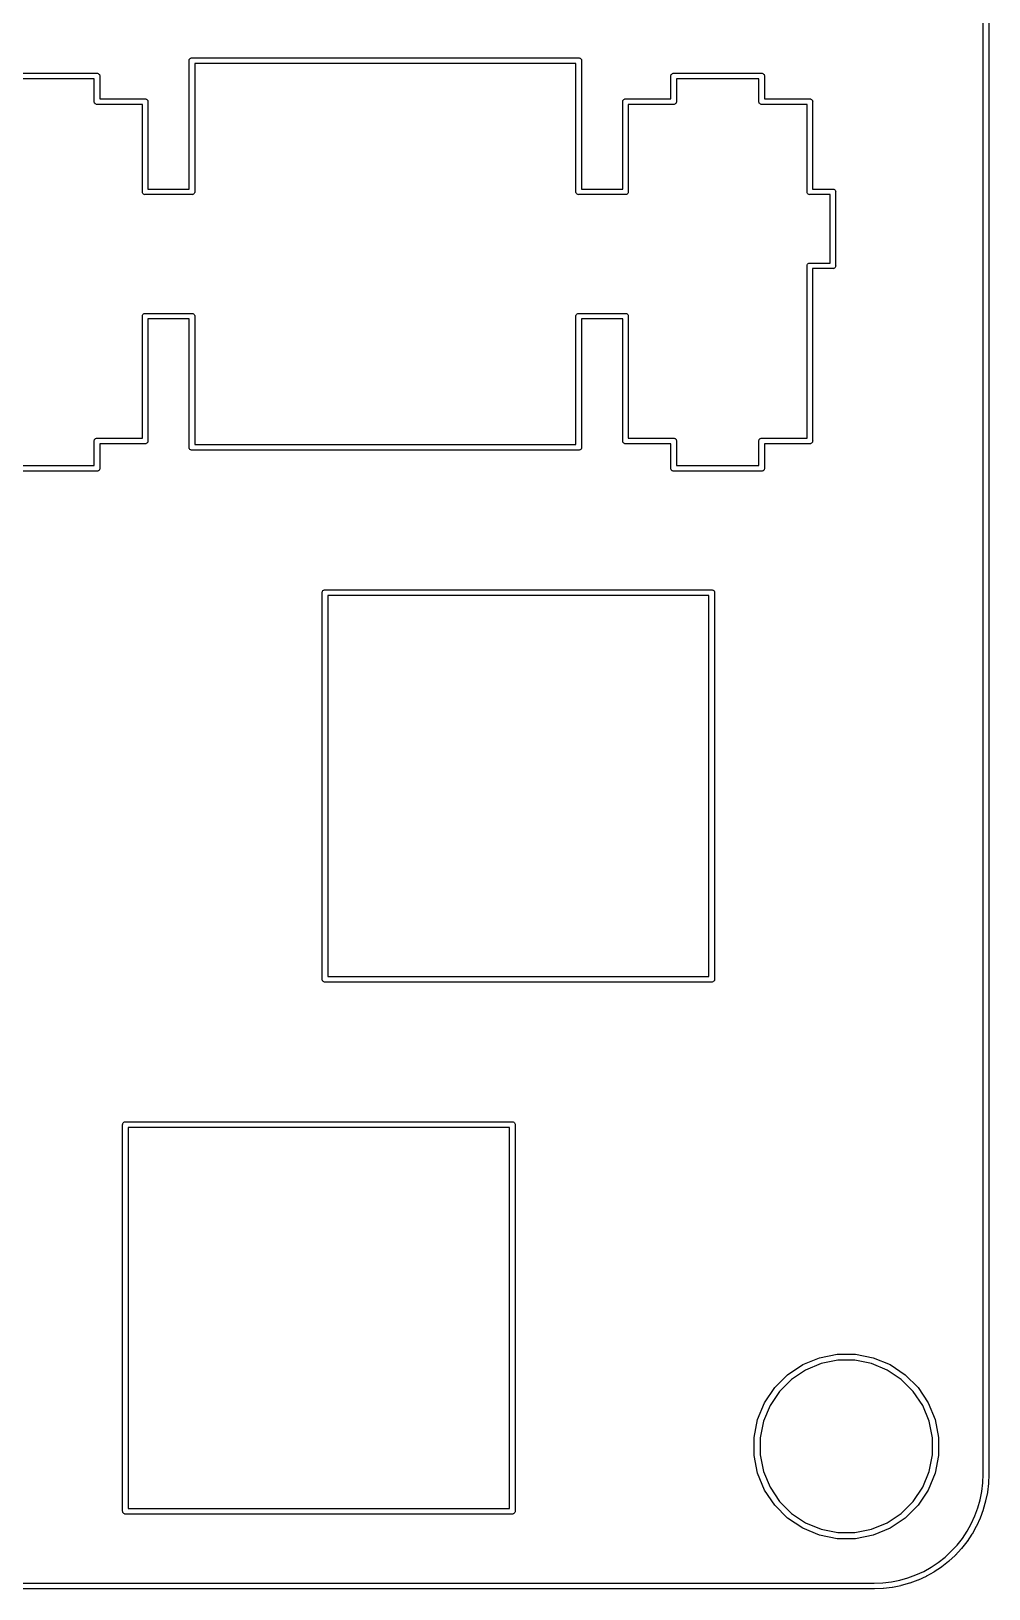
# Model space of a CAD drawing. Header units: centimetres. Extents: x -0.1 to 30.4, y -9.4 to 0.1.
# Drawn here: x 26.96 to 30.39, y -9.43 to -3.85 of the extents above; entities that cross this region are included whole.
import ezdxf

# ---------------------------------------------------------------- set-up
doc = ezdxf.new("R2010")
doc.units = ezdxf.units.CM
doc.header["$MEASUREMENT"] = 0
doc.layers.add('KeyboardPlate v1_BLACK', color=7, linetype='Continuous')

msp = doc.modelspace()

# ---------------------------------------------------------------- linework, layer by layer
at = {"layer": 'KeyboardPlate v1_BLACK'}
for p, q in [((30.3681, -9.02275), (30.3681, -0.283112)), ((30.3881, -0.283156), (30.3881, -9.02271)), ((27.5246, -3.96035), (27.5247, -3.95839)), ((27.5246, -3.96084), (27.5246, -3.96035)), ((27.5247, -3.95839), (27.5253, -3.9565)), ((27.5253, -3.9565), (27.5262, -3.95477)), ((27.5262, -3.95477), (27.5275, -3.95324)), ((27.5275, -3.95324), (27.529, -3.952)), ((27.529, -3.952), (27.5308, -3.95107)), ((27.5308, -3.95107), (27.5326, -3.95049)), ((27.5326, -3.95049), (27.5341, -3.95035)), ((27.5341, -3.95035), (27.5346, -3.9503)), ((27.5346, -3.9503), (27.5351, -3.95035)), ((27.5351, -3.95035), (28.9192, -3.95035)), ((28.9192, -3.95035), (28.9197, -3.9503)), ((28.9197, -3.9503), (28.9202, -3.95035)), ((28.9202, -3.95035), (28.9217, -3.95049)), ((28.9217, -3.95049), (28.9235, -3.95107)), ((28.9235, -3.95107), (28.9253, -3.952)), ((28.9253, -3.952), (28.9268, -3.95324)), ((28.9268, -3.95324), (28.9281, -3.95477)), ((28.9281, -3.95477), (28.929, -3.9565)), ((28.929, -3.9565), (28.9296, -3.95839)), ((28.9296, -3.95839), (28.9298, -3.96035)), ((28.9298, -3.96035), (28.9297, -3.96084)), ((26.8801, -4.00532), (27.1942, -4.00532)), ((27.1942, -4.00532), (27.1947, -4.00527)), ((27.1947, -4.00527), (27.1952, -4.00532)), ((27.1952, -4.00532), (27.1967, -4.00546)), ((27.1967, -4.00546), (27.1985, -4.00604)), ((27.1985, -4.00604), (27.2003, -4.00697)), ((27.2003, -4.00697), (27.2018, -4.00821)), ((27.2018, -4.00821), (27.2031, -4.00974)), ((27.2031, -4.00974), (27.204, -4.01147)), ((27.204, -4.01147), (27.2046, -4.01336)), ((27.2046, -4.01336), (27.2048, -4.01532)), ((27.2048, -4.01532), (27.2047, -4.01581)), ((27.2047, -4.01581), (27.2047, -4.09725)), ((27.5246, -4.42025), (27.5246, -3.96084)), ((27.5446, -3.97035), (27.5446, -4.42976)), ((28.9097, -3.97035), (27.5446, -3.97035)), ((28.9097, -4.42976), (28.9097, -3.97035)), ((28.9297, -3.96084), (28.9297, -4.42025)), ((29.2496, -4.01532), (29.2497, -4.01336)), ((29.2496, -4.01581), (29.2496, -4.01532)), ((29.2496, -4.09725), (29.2496, -4.01581)), ((29.2497, -4.01336), (29.2503, -4.01147)), ((29.2503, -4.01147), (29.2512, -4.00974)), ((29.2512, -4.00974), (29.2525, -4.00821)), ((29.2525, -4.00821), (29.254, -4.00697)), ((29.254, -4.00697), (29.2558, -4.00604)), ((29.2558, -4.00604), (29.2576, -4.00546)), ((29.2576, -4.00546), (29.2591, -4.00532)), ((29.2591, -4.00532), (29.2596, -4.00527)), ((29.2596, -4.00527), (29.2601, -4.00532)), ((29.2601, -4.00532), (29.5742, -4.00532)), ((29.5742, -4.00532), (29.5747, -4.00527)), ((29.5747, -4.00527), (29.5752, -4.00532)), ((29.5752, -4.00532), (29.5767, -4.00546)), ((29.5767, -4.00546), (29.5785, -4.00604)), ((29.5785, -4.00604), (29.5803, -4.00697)), ((29.5803, -4.00697), (29.5818, -4.00821)), ((29.5818, -4.00821), (29.5831, -4.00974)), ((29.5831, -4.00974), (29.584, -4.01147)), ((29.584, -4.01147), (29.5846, -4.01336)), ((29.5846, -4.01336), (29.5848, -4.01532)), ((29.5848, -4.01532), (29.5847, -4.01581)), ((29.5847, -4.01581), (29.5847, -4.09725)), ((27.1847, -4.02532), (26.8896, -4.02532)), ((27.1847, -4.10676), (27.1847, -4.02532)), ((29.5647, -4.02532), (29.2696, -4.02532)), ((29.2696, -4.02532), (29.2696, -4.10676)), ((29.5647, -4.10676), (29.5647, -4.02532)), ((27.1847, -4.10725), (27.1847, -4.10676)), ((27.1848, -4.10921), (27.1847, -4.10725)), ((27.1854, -4.1111), (27.1848, -4.10921)), ((27.1863, -4.11283), (27.1854, -4.1111)), ((27.1876, -4.11436), (27.1863, -4.11283)), ((27.1891, -4.1156), (27.1876, -4.11436)), ((27.1909, -4.11653), (27.1891, -4.1156)), ((27.1927, -4.11711), (27.1909, -4.11653)), ((27.1947, -4.1173), (27.1927, -4.11711)), ((27.1952, -4.11725), (27.1947, -4.1173)), ((27.3572, -4.11725), (27.1952, -4.11725)), ((27.2047, -4.09725), (27.3667, -4.09725)), ((27.3572, -4.42976), (27.3572, -4.11725)), ((27.3667, -4.09725), (27.3672, -4.0972)), ((27.3672, -4.0972), (27.3677, -4.09725)), ((27.3677, -4.09725), (27.3692, -4.09739)), ((27.3692, -4.09739), (27.371, -4.09797)), ((27.371, -4.09797), (27.3728, -4.0989)), ((27.3728, -4.0989), (27.3743, -4.10014)), ((27.3743, -4.10014), (27.3756, -4.10167)), ((27.3756, -4.10167), (27.3765, -4.1034)), ((27.3765, -4.1034), (27.3771, -4.10529)), ((27.3771, -4.10529), (27.3773, -4.10725)), ((27.3773, -4.10725), (27.3772, -4.10774)), ((27.3772, -4.10774), (27.3772, -4.42025)), ((29.0771, -4.10725), (29.0772, -4.10529)), ((29.0771, -4.10774), (29.0771, -4.10725)), ((29.0771, -4.42025), (29.0771, -4.10774)), ((29.0772, -4.10529), (29.0778, -4.1034)), ((29.0778, -4.1034), (29.0787, -4.10167)), ((29.0787, -4.10167), (29.08, -4.10014)), ((29.08, -4.10014), (29.0815, -4.0989)), ((29.0815, -4.0989), (29.0833, -4.09797)), ((29.0833, -4.09797), (29.0851, -4.09739)), ((29.0851, -4.09739), (29.0866, -4.09725)), ((29.0866, -4.09725), (29.0871, -4.0972)), ((29.0871, -4.0972), (29.0876, -4.09725)), ((29.0876, -4.09725), (29.2496, -4.09725)), ((29.2591, -4.11725), (29.0971, -4.11725)), ((29.0971, -4.11725), (29.0971, -4.42976)), ((29.2596, -4.1173), (29.2591, -4.11725)), ((29.2601, -4.11725), (29.2596, -4.1173)), ((29.2616, -4.11711), (29.2601, -4.11725)), ((29.2634, -4.11653), (29.2616, -4.11711)), ((29.2652, -4.1156), (29.2634, -4.11653)), ((29.2667, -4.11436), (29.2652, -4.1156)), ((29.268, -4.11283), (29.2667, -4.11436)), ((29.2689, -4.1111), (29.268, -4.11283)), ((29.2695, -4.10921), (29.2689, -4.1111)), ((29.2697, -4.10725), (29.2695, -4.10921)), ((29.2696, -4.10676), (29.2697, -4.10725)), ((29.5647, -4.10725), (29.5647, -4.10676)), ((29.5648, -4.10921), (29.5647, -4.10725)), ((29.5654, -4.1111), (29.5648, -4.10921)), ((29.5663, -4.11283), (29.5654, -4.1111)), ((29.5676, -4.11436), (29.5663, -4.11283)), ((29.5691, -4.1156), (29.5676, -4.11436)), ((29.5709, -4.11653), (29.5691, -4.1156)), ((29.5727, -4.11711), (29.5709, -4.11653)), ((29.5747, -4.1173), (29.5727, -4.11711)), ((29.5752, -4.11725), (29.5747, -4.1173)), ((29.7372, -4.11725), (29.5752, -4.11725)), ((29.5847, -4.09725), (29.7467, -4.09725)), ((29.7372, -4.42976), (29.7372, -4.11725)), ((29.7467, -4.09725), (29.7472, -4.0972)), ((29.7472, -4.0972), (29.7477, -4.09725)), ((29.7477, -4.09725), (29.7492, -4.09739)), ((29.7492, -4.09739), (29.751, -4.09797)), ((29.751, -4.09797), (29.7528, -4.0989)), ((29.7528, -4.0989), (29.7543, -4.10014)), ((29.7543, -4.10014), (29.7556, -4.10167)), ((29.7556, -4.10167), (29.7565, -4.1034)), ((29.7565, -4.1034), (29.7571, -4.10529)), ((29.7571, -4.10529), (29.7573, -4.10725)), ((29.7573, -4.10725), (29.7572, -4.10774)), ((29.7572, -4.10774), (29.7572, -4.42025)), ((27.3572, -4.43025), (27.3572, -4.42976)), ((27.3573, -4.43221), (27.3572, -4.43025)), ((27.3579, -4.4341), (27.3573, -4.43221)), ((27.3588, -4.43583), (27.3579, -4.4341)), ((27.3601, -4.43736), (27.3588, -4.43583)), ((27.3616, -4.4386), (27.3601, -4.43736)), ((27.3634, -4.43953), (27.3616, -4.4386)), ((27.3652, -4.44011), (27.3634, -4.43953)), ((27.3672, -4.4403), (27.3652, -4.44011)), ((27.3677, -4.44025), (27.3672, -4.4403)), ((27.5341, -4.44025), (27.3677, -4.44025)), ((27.3772, -4.42025), (27.5246, -4.42025)), ((27.5346, -4.4403), (27.5341, -4.44025)), ((27.5351, -4.44025), (27.5346, -4.4403)), ((27.5366, -4.44011), (27.5351, -4.44025)), ((27.5384, -4.43953), (27.5366, -4.44011)), ((27.5402, -4.4386), (27.5384, -4.43953)), ((27.5417, -4.43736), (27.5402, -4.4386)), ((27.543, -4.43583), (27.5417, -4.43736)), ((27.5439, -4.4341), (27.543, -4.43583)), ((27.5445, -4.43221), (27.5439, -4.4341)), ((27.5447, -4.43025), (27.5445, -4.43221)), ((27.5446, -4.42976), (27.5447, -4.43025)), ((28.9097, -4.43025), (28.9097, -4.42976)), ((28.9098, -4.43221), (28.9097, -4.43025)), ((28.9104, -4.4341), (28.9098, -4.43221)), ((28.9113, -4.43583), (28.9104, -4.4341)), ((28.9126, -4.43736), (28.9113, -4.43583)), ((28.9141, -4.4386), (28.9126, -4.43736)), ((28.9159, -4.43953), (28.9141, -4.4386)), ((28.9177, -4.44011), (28.9159, -4.43953)), ((28.9197, -4.4403), (28.9177, -4.44011)), ((28.9202, -4.44025), (28.9197, -4.4403)), ((29.0866, -4.44025), (28.9202, -4.44025)), ((28.9297, -4.42025), (29.0771, -4.42025)), ((29.0871, -4.4403), (29.0866, -4.44025)), ((29.0876, -4.44025), (29.0871, -4.4403)), ((29.0891, -4.44011), (29.0876, -4.44025)), ((29.0909, -4.43953), (29.0891, -4.44011)), ((29.0927, -4.4386), (29.0909, -4.43953)), ((29.0942, -4.43736), (29.0927, -4.4386)), ((29.0955, -4.43583), (29.0942, -4.43736)), ((29.0964, -4.4341), (29.0955, -4.43583)), ((29.097, -4.43221), (29.0964, -4.4341)), ((29.0972, -4.43025), (29.097, -4.43221)), ((29.0971, -4.42976), (29.0972, -4.43025)), ((29.7372, -4.43025), (29.7372, -4.42976)), ((29.7373, -4.43221), (29.7372, -4.43025)), ((29.7379, -4.4341), (29.7373, -4.43221)), ((29.7388, -4.43583), (29.7379, -4.4341)), ((29.7401, -4.43736), (29.7388, -4.43583)), ((29.7416, -4.4386), (29.7401, -4.43736)), ((29.7434, -4.43953), (29.7416, -4.4386)), ((29.7452, -4.44011), (29.7434, -4.43953)), ((29.7472, -4.4403), (29.7452, -4.44011)), ((29.7477, -4.44025), (29.7472, -4.4403)), ((29.8196, -4.44025), (29.7477, -4.44025)), ((29.7572, -4.42025), (29.8291, -4.42025)), ((29.8196, -4.68526), (29.8196, -4.44025)), ((29.8291, -4.42025), (29.8296, -4.4202)), ((29.8296, -4.4202), (29.8301, -4.42025)), ((29.8301, -4.42025), (29.8316, -4.42039)), ((29.8316, -4.42039), (29.8334, -4.42097)), ((29.8334, -4.42097), (29.8352, -4.4219)), ((29.8352, -4.4219), (29.8367, -4.42314)), ((29.8367, -4.42314), (29.838, -4.42467)), ((29.838, -4.42467), (29.8389, -4.4264)), ((29.8389, -4.4264), (29.8395, -4.42829)), ((29.8395, -4.42829), (29.8397, -4.43025)), ((29.8397, -4.43025), (29.8396, -4.43074)), ((29.8396, -4.43074), (29.8396, -4.69477)), ((29.7434, -4.68598), (29.7452, -4.6854)), ((29.7452, -4.6854), (29.7467, -4.68526)), ((29.7467, -4.68526), (29.7472, -4.68521)), ((29.7472, -4.68521), (29.7477, -4.68526)), ((29.7477, -4.68526), (29.8196, -4.68526)), ((29.7372, -4.69526), (29.7373, -4.6933)), ((29.7372, -4.69575), (29.7372, -4.69526)), ((29.7372, -5.31225), (29.7372, -4.69575)), ((29.7373, -4.6933), (29.7379, -4.69141)), ((29.7379, -4.69141), (29.7388, -4.68968)), ((29.7388, -4.68968), (29.7401, -4.68815)), ((29.7401, -4.68815), (29.7416, -4.68691)), ((29.7416, -4.68691), (29.7434, -4.68598)), ((29.8291, -4.70526), (29.7572, -4.70526)), ((29.7572, -4.70526), (29.7572, -5.32176)), ((29.8296, -4.70531), (29.8291, -4.70526)), ((29.8301, -4.70526), (29.8296, -4.70531)), ((29.8316, -4.70512), (29.8301, -4.70526)), ((29.8334, -4.70454), (29.8316, -4.70512)), ((29.8352, -4.70361), (29.8334, -4.70454)), ((29.8367, -4.70237), (29.8352, -4.70361)), ((29.838, -4.70084), (29.8367, -4.70237)), ((29.8389, -4.69911), (29.838, -4.70084)), ((29.8395, -4.69722), (29.8389, -4.69911)), ((29.8397, -4.69526), (29.8395, -4.69722)), ((29.8396, -4.69477), (29.8397, -4.69526)), ((27.3572, -4.87535), (27.3573, -4.87339)), ((27.3572, -4.87584), (27.3572, -4.87535)), ((27.3572, -5.31225), (27.3572, -4.87584)), ((27.3573, -4.87339), (27.3579, -4.8715)), ((27.3579, -4.8715), (27.3588, -4.86977)), ((27.3588, -4.86977), (27.3601, -4.86824)), ((27.3601, -4.86824), (27.3616, -4.867)), ((27.3616, -4.867), (27.3634, -4.86607)), ((27.3634, -4.86607), (27.3652, -4.86549)), ((27.3652, -4.86549), (27.3667, -4.86535)), ((27.3667, -4.86535), (27.3672, -4.8653)), ((27.3672, -4.8653), (27.3677, -4.86535)), ((27.3677, -4.86535), (27.5341, -4.86535)), ((27.3772, -4.88535), (27.3772, -5.32176)), ((27.5246, -4.88535), (27.3772, -4.88535)), ((27.5246, -5.34476), (27.5246, -4.88535)), ((27.5341, -4.86535), (27.5346, -4.8653)), ((27.5346, -4.8653), (27.5351, -4.86535)), ((27.5351, -4.86535), (27.5366, -4.86549)), ((27.5366, -4.86549), (27.5384, -4.86607)), ((27.5384, -4.86607), (27.5402, -4.867)), ((27.5402, -4.867), (27.5417, -4.86824)), ((27.5417, -4.86824), (27.543, -4.86977)), ((27.543, -4.86977), (27.5439, -4.8715)), ((27.5439, -4.8715), (27.5445, -4.87339)), ((27.5445, -4.87339), (27.5447, -4.87535)), ((27.5447, -4.87535), (27.5446, -4.87584)), ((27.5446, -4.87584), (27.5446, -5.33525)), ((28.9097, -4.87535), (28.9098, -4.87339)), ((28.9097, -4.87584), (28.9097, -4.87535)), ((28.9097, -5.33525), (28.9097, -4.87584)), ((28.9098, -4.87339), (28.9104, -4.8715)), ((28.9104, -4.8715), (28.9113, -4.86977)), ((28.9113, -4.86977), (28.9126, -4.86824)), ((28.9126, -4.86824), (28.9141, -4.867)), ((28.9141, -4.867), (28.9159, -4.86607)), ((28.9159, -4.86607), (28.9177, -4.86549)), ((28.9177, -4.86549), (28.9192, -4.86535)), ((28.9192, -4.86535), (28.9197, -4.8653)), ((28.9197, -4.8653), (28.9202, -4.86535)), ((28.9202, -4.86535), (29.0866, -4.86535)), ((28.9297, -4.88535), (28.9297, -5.34476)), ((29.0771, -4.88535), (28.9297, -4.88535)), ((29.0771, -5.32176), (29.0771, -4.88535)), ((29.0866, -4.86535), (29.0871, -4.8653)), ((29.0871, -4.8653), (29.0876, -4.86535)), ((29.0876, -4.86535), (29.0891, -4.86549)), ((29.0891, -4.86549), (29.0909, -4.86607)), ((29.0909, -4.86607), (29.0927, -4.867)), ((29.0927, -4.867), (29.0942, -4.86824)), ((29.0942, -4.86824), (29.0955, -4.86977)), ((29.0955, -4.86977), (29.0964, -4.8715)), ((29.0964, -4.8715), (29.097, -4.87339)), ((29.097, -4.87339), (29.0972, -4.87535)), ((29.0972, -4.87535), (29.0971, -4.87584)), ((29.0971, -4.87584), (29.0971, -5.31225)), ((27.1847, -5.32225), (27.1848, -5.32029)), ((27.1847, -5.32274), (27.1847, -5.32225)), ((27.1847, -5.41036), (27.1847, -5.32274)), ((27.1848, -5.32029), (27.1854, -5.3184)), ((27.1854, -5.3184), (27.1863, -5.31667)), ((27.1863, -5.31667), (27.1876, -5.31514)), ((27.1876, -5.31514), (27.1891, -5.3139)), ((27.1891, -5.3139), (27.1909, -5.31297)), ((27.1909, -5.31297), (27.1927, -5.31239)), ((27.1927, -5.31239), (27.1942, -5.31225)), ((27.1942, -5.31225), (27.1947, -5.3122)), ((27.1947, -5.3122), (27.1952, -5.31225)), ((27.1952, -5.31225), (27.3572, -5.31225)), ((27.3667, -5.33225), (27.2047, -5.33225)), ((27.2047, -5.33225), (27.2047, -5.41987)), ((27.3672, -5.3323), (27.3667, -5.33225)), ((27.3677, -5.33225), (27.3672, -5.3323)), ((27.3692, -5.33211), (27.3677, -5.33225)), ((27.371, -5.33153), (27.3692, -5.33211)), ((27.3728, -5.3306), (27.371, -5.33153)), ((27.3743, -5.32936), (27.3728, -5.3306)), ((27.3756, -5.32783), (27.3743, -5.32936)), ((27.3765, -5.3261), (27.3756, -5.32783)), ((27.3771, -5.32421), (27.3765, -5.3261)), ((27.3773, -5.32225), (27.3771, -5.32421)), ((27.3772, -5.32176), (27.3773, -5.32225)), ((27.5246, -5.34525), (27.5246, -5.34476)), ((27.5247, -5.34721), (27.5246, -5.34525)), ((27.5253, -5.3491), (27.5247, -5.34721)), ((27.5262, -5.35083), (27.5253, -5.3491)), ((27.5275, -5.35236), (27.5262, -5.35083)), ((27.529, -5.3536), (27.5275, -5.35236)), ((27.5308, -5.35453), (27.529, -5.3536)), ((27.5326, -5.35511), (27.5308, -5.35453)), ((27.5341, -5.35525), (27.5326, -5.35511)), ((27.5446, -5.33525), (28.9097, -5.33525)), ((28.9217, -5.35511), (28.9202, -5.35525)), ((28.9235, -5.35453), (28.9217, -5.35511)), ((28.9253, -5.3536), (28.9235, -5.35453)), ((28.9268, -5.35236), (28.9253, -5.3536)), ((28.9281, -5.35083), (28.9268, -5.35236)), ((28.929, -5.3491), (28.9281, -5.35083)), ((28.9296, -5.34721), (28.929, -5.3491)), ((28.9298, -5.34525), (28.9296, -5.34721)), ((28.9297, -5.34476), (28.9298, -5.34525)), ((29.0771, -5.32225), (29.0771, -5.32176)), ((29.0772, -5.32421), (29.0771, -5.32225)), ((29.0778, -5.3261), (29.0772, -5.32421)), ((29.0787, -5.32783), (29.0778, -5.3261)), ((29.08, -5.32936), (29.0787, -5.32783)), ((29.0815, -5.3306), (29.08, -5.32936)), ((29.0833, -5.33153), (29.0815, -5.3306)), ((29.0851, -5.33211), (29.0833, -5.33153)), ((29.0866, -5.33225), (29.0851, -5.33211)), ((29.0871, -5.3323), (29.0866, -5.33225)), ((29.0876, -5.33225), (29.0871, -5.3323)), ((29.2496, -5.33225), (29.0876, -5.33225)), ((29.0971, -5.31225), (29.2591, -5.31225)), ((29.2496, -5.41987), (29.2496, -5.33225)), ((29.2591, -5.31225), (29.2596, -5.3122)), ((29.2596, -5.3122), (29.2601, -5.31225)), ((29.2601, -5.31225), (29.2616, -5.31239)), ((29.2616, -5.31239), (29.2634, -5.31297)), ((29.2634, -5.31297), (29.2652, -5.3139)), ((29.2652, -5.3139), (29.2667, -5.31514)), ((29.2667, -5.31514), (29.268, -5.31667)), ((29.268, -5.31667), (29.2689, -5.3184)), ((29.2689, -5.3184), (29.2695, -5.32029)), ((29.2695, -5.32029), (29.2697, -5.32225)), ((29.2697, -5.32225), (29.2696, -5.32274)), ((29.2696, -5.32274), (29.2696, -5.41036)), ((29.5647, -5.32225), (29.5648, -5.32029)), ((29.5647, -5.32274), (29.5647, -5.32225)), ((29.5647, -5.41036), (29.5647, -5.32274)), ((29.5648, -5.32029), (29.5654, -5.3184)), ((29.5654, -5.3184), (29.5663, -5.31667)), ((29.5663, -5.31667), (29.5676, -5.31514)), ((29.5676, -5.31514), (29.5691, -5.3139)), ((29.5691, -5.3139), (29.5709, -5.31297)), ((29.5709, -5.31297), (29.5727, -5.31239)), ((29.5727, -5.31239), (29.5742, -5.31225)), ((29.5742, -5.31225), (29.5747, -5.3122)), ((29.5747, -5.3122), (29.5752, -5.31225)), ((29.5752, -5.31225), (29.7372, -5.31225)), ((29.7467, -5.33225), (29.5847, -5.33225)), ((29.5847, -5.33225), (29.5847, -5.41987)), ((29.7472, -5.3323), (29.7467, -5.33225)), ((29.7477, -5.33225), (29.7472, -5.3323)), ((29.7492, -5.33211), (29.7477, -5.33225)), ((29.751, -5.33153), (29.7492, -5.33211)), ((29.7528, -5.3306), (29.751, -5.33153)), ((29.7543, -5.32936), (29.7528, -5.3306)), ((29.7556, -5.32783), (29.7543, -5.32936)), ((29.7565, -5.3261), (29.7556, -5.32783)), ((29.7571, -5.32421), (29.7565, -5.3261)), ((29.7573, -5.32225), (29.7571, -5.32421)), ((29.7572, -5.32176), (29.7573, -5.32225)), ((26.8896, -5.41036), (27.1847, -5.41036)), ((27.5346, -5.3553), (27.5341, -5.35525)), ((27.5351, -5.35525), (27.5346, -5.3553)), ((28.9192, -5.35525), (27.5351, -5.35525)), ((28.9197, -5.3553), (28.9192, -5.35525)), ((28.9202, -5.35525), (28.9197, -5.3553)), ((29.2696, -5.41036), (29.5647, -5.41036)), ((27.1942, -5.43036), (26.8801, -5.43036)), ((27.1947, -5.43041), (27.1942, -5.43036)), ((27.1952, -5.43036), (27.1947, -5.43041)), ((27.1967, -5.43022), (27.1952, -5.43036)), ((27.1985, -5.42964), (27.1967, -5.43022)), ((27.2003, -5.42871), (27.1985, -5.42964)), ((27.2018, -5.42747), (27.2003, -5.42871)), ((27.2031, -5.42594), (27.2018, -5.42747)), ((27.204, -5.42421), (27.2031, -5.42594)), ((27.2046, -5.42232), (27.204, -5.42421)), ((27.2048, -5.42036), (27.2046, -5.42232)), ((27.2047, -5.41987), (27.2048, -5.42036)), ((29.2496, -5.42036), (29.2496, -5.41987)), ((29.2497, -5.42232), (29.2496, -5.42036)), ((29.2503, -5.42421), (29.2497, -5.42232)), ((29.2512, -5.42594), (29.2503, -5.42421)), ((29.2525, -5.42747), (29.2512, -5.42594)), ((29.254, -5.42871), (29.2525, -5.42747)), ((29.2558, -5.42964), (29.254, -5.42871)), ((29.2576, -5.43022), (29.2558, -5.42964)), ((29.2591, -5.43036), (29.2576, -5.43022)), ((29.2596, -5.43041), (29.2591, -5.43036)), ((29.2601, -5.43036), (29.2596, -5.43041)), ((29.5742, -5.43036), (29.2601, -5.43036)), ((29.5747, -5.43041), (29.5742, -5.43036)), ((29.5752, -5.43036), (29.5747, -5.43041)), ((29.5767, -5.43022), (29.5752, -5.43036)), ((29.5785, -5.42964), (29.5767, -5.43022)), ((29.5803, -5.42871), (29.5785, -5.42964)), ((29.5818, -5.42747), (29.5803, -5.42871)), ((29.5831, -5.42594), (29.5818, -5.42747)), ((29.584, -5.42421), (29.5831, -5.42594)), ((29.5846, -5.42232), (29.584, -5.42421)), ((29.5848, -5.42036), (29.5846, -5.42232)), ((29.5847, -5.41987), (29.5848, -5.42036)), ((28.0039, -5.85824), (28.0054, -5.857)), ((28.0054, -5.857), (28.0072, -5.85607)), ((28.0072, -5.85607), (28.009, -5.85549)), ((28.009, -5.85549), (28.0105, -5.85535)), ((28.0105, -5.85535), (28.011, -5.8553)), ((28.011, -5.8553), (28.0115, -5.85535)), ((28.0115, -5.85535), (29.3954, -5.85535)), ((29.3954, -5.85535), (29.3959, -5.8553)), ((29.3959, -5.8553), (29.3964, -5.85535)), ((29.3964, -5.85535), (29.3979, -5.85549)), ((29.3979, -5.85549), (29.3997, -5.85607)), ((29.3997, -5.85607), (29.4015, -5.857)), ((29.4015, -5.857), (29.403, -5.85824)), ((28.001, -5.86535), (28.0011, -5.86339)), ((28.001, -5.86584), (28.001, -5.86535)), ((28.001, -7.24978), (28.001, -5.86584)), ((28.0011, -5.86339), (28.0017, -5.8615)), ((28.0017, -5.8615), (28.0026, -5.85977)), ((28.0026, -5.85977), (28.0039, -5.85824)), ((28.021, -5.87535), (28.021, -7.24027)), ((29.3859, -5.87535), (28.021, -5.87535)), ((29.3859, -7.24027), (29.3859, -5.87535)), ((29.403, -5.85824), (29.4043, -5.85977)), ((29.4043, -5.85977), (29.4052, -5.8615)), ((29.4052, -5.8615), (29.4058, -5.86339)), ((29.4058, -5.86339), (29.406, -5.86535)), ((29.406, -5.86535), (29.4059, -5.86584)), ((29.4059, -5.86584), (29.4059, -7.24978)), ((28.001, -7.25027), (28.001, -7.24978)), ((28.0011, -7.25223), (28.001, -7.25027)), ((28.021, -7.24027), (29.3859, -7.24027)), ((29.406, -7.25027), (29.4058, -7.25223)), ((29.4059, -7.24978), (29.406, -7.25027)), ((28.0017, -7.25412), (28.0011, -7.25223)), ((28.0026, -7.25585), (28.0017, -7.25412)), ((28.0039, -7.25738), (28.0026, -7.25585)), ((28.0054, -7.25862), (28.0039, -7.25738)), ((28.0072, -7.25955), (28.0054, -7.25862)), ((28.009, -7.26013), (28.0072, -7.25955)), ((28.011, -7.26032), (28.009, -7.26013)), ((28.0115, -7.26027), (28.011, -7.26032)), ((29.3954, -7.26027), (28.0115, -7.26027)), ((29.3959, -7.26032), (29.3954, -7.26027)), ((29.3964, -7.26027), (29.3959, -7.26032)), ((29.3979, -7.26013), (29.3964, -7.26027)), ((29.3997, -7.25955), (29.3979, -7.26013)), ((29.4015, -7.25862), (29.3997, -7.25955)), ((29.403, -7.25738), (29.4015, -7.25862)), ((29.4043, -7.25585), (29.403, -7.25738)), ((29.4052, -7.25412), (29.4043, -7.25585)), ((29.4058, -7.25223), (29.4052, -7.25412)), ((27.2865, -7.77034), (27.2866, -7.76838)), ((27.2865, -7.77083), (27.2865, -7.77034)), ((27.2865, -9.15478), (27.2865, -7.77083)), ((27.2866, -7.76838), (27.2872, -7.76649)), ((27.2872, -7.76649), (27.2881, -7.76476)), ((27.2881, -7.76476), (27.2894, -7.76323)), ((27.2894, -7.76323), (27.2909, -7.76199)), ((27.2909, -7.76199), (27.2927, -7.76106)), ((27.2927, -7.76106), (27.2945, -7.76048)), ((27.2945, -7.76048), (27.296, -7.76034)), ((27.296, -7.76034), (27.2965, -7.76029)), ((27.2965, -7.76029), (27.297, -7.76034)), ((27.297, -7.76034), (28.6811, -7.76034)), ((28.6716, -7.78034), (27.3065, -7.78034)), ((27.3065, -7.78034), (27.3065, -9.14527)), ((28.6716, -9.14527), (28.6716, -7.78034)), ((28.6811, -7.76034), (28.6816, -7.76029)), ((28.6816, -7.76029), (28.6821, -7.76034)), ((28.6821, -7.76034), (28.6836, -7.76048)), ((28.6836, -7.76048), (28.6854, -7.76106)), ((28.6854, -7.76106), (28.6872, -7.76199)), ((28.6872, -7.76199), (28.6887, -7.76323)), ((28.6887, -7.76323), (28.69, -7.76476)), ((28.69, -7.76476), (28.6909, -7.76649)), ((28.6909, -7.76649), (28.6915, -7.76838)), ((28.6915, -7.76838), (28.6917, -7.77034)), ((28.6917, -7.77034), (28.6916, -7.77083)), ((28.6916, -7.77083), (28.6916, -9.15478)), ((29.6674, -8.66634), (29.7215, -8.63018)), ((29.7215, -8.63018), (29.7816, -8.60528)), ((29.788, -8.62633), (29.7319, -8.64958)), ((29.7816, -8.60528), (29.8455, -8.59258)), ((29.8476, -8.61447), (29.788, -8.62633)), ((29.8455, -8.59258), (29.9106, -8.59258)), ((29.9084, -8.61447), (29.8476, -8.61447)), ((29.968, -8.62633), (29.9084, -8.61447)), ((29.9106, -8.59258), (29.9744, -8.60528)), ((30.0241, -8.64958), (29.968, -8.62633)), ((29.9744, -8.60528), (30.0345, -8.63018)), ((30.0345, -8.63018), (30.0886, -8.66634)), ((29.6214, -8.71236), (29.6674, -8.66634)), ((29.6813, -8.68335), (29.6384, -8.72632)), ((29.7319, -8.64958), (29.6813, -8.68335)), ((30.0747, -8.68335), (30.0241, -8.64958)), ((30.1176, -8.72632), (30.0747, -8.68335)), ((30.0886, -8.66634), (30.1347, -8.71236)), ((29.5852, -8.76648), (29.6214, -8.71236)), ((29.6384, -8.72632), (29.6046, -8.77685)), ((30.1514, -8.77685), (30.1176, -8.72632)), ((30.1347, -8.71236), (30.1708, -8.76648)), ((29.5603, -8.82661), (29.5852, -8.76648)), ((29.6046, -8.77685), (29.5814, -8.83299)), ((30.1747, -8.83299), (30.1514, -8.77685)), ((30.1708, -8.76648), (30.1957, -8.82661)), ((29.5476, -8.89044), (29.5603, -8.82661)), ((29.5814, -8.83299), (29.5695, -8.89259)), ((30.1865, -8.89259), (30.1747, -8.83299)), ((30.1957, -8.82661), (30.2084, -8.89044)), ((29.5476, -8.95552), (29.5476, -8.89044)), ((29.5695, -8.89259), (29.5695, -8.95337)), ((30.1865, -8.95337), (30.1865, -8.89259)), ((30.2084, -8.89044), (30.2084, -8.95552)), ((29.5603, -9.01935), (29.5476, -8.95552)), ((29.5695, -8.95337), (29.5814, -9.01297)), ((30.1747, -9.01297), (30.1865, -8.95337)), ((30.2084, -8.95552), (30.1957, -9.01935)), ((29.5852, -9.07948), (29.5603, -9.01935)), ((29.5814, -9.01297), (29.6046, -9.06911)), ((30.1514, -9.06911), (30.1747, -9.01297)), ((30.1957, -9.01935), (30.1708, -9.07948)), ((30.3667, -9.05346), (30.3681, -9.02275)), ((30.388, -9.02369), (30.3867, -9.05456)), ((30.3881, -9.02347), (30.388, -9.02369)), ((30.3881, -9.02271), (30.3881, -9.02293)), ((30.3881, -9.02293), (30.3881, -9.0232)), ((30.3881, -9.0232), (30.3881, -9.02347)), ((29.6214, -9.1336), (29.5852, -9.07948)), ((29.6046, -9.06911), (29.6384, -9.11964)), ((30.1176, -9.11964), (30.1514, -9.06911)), ((30.1708, -9.07948), (30.1347, -9.1336)), ((30.3571, -9.11394), (30.3632, -9.08397)), ((30.3632, -9.08397), (30.3667, -9.05346)), ((30.3828, -9.08757), (30.3767, -9.11812)), ((30.3829, -9.08717), (30.3828, -9.08757)), ((30.383, -9.08703), (30.3829, -9.0871)), ((30.3829, -9.0871), (30.3829, -9.08717)), ((30.3866, -9.05554), (30.383, -9.08662)), ((30.383, -9.08662), (30.383, -9.08703)), ((30.3867, -9.05456), (30.3866, -9.05491)), ((30.3866, -9.05491), (30.3866, -9.05505)), ((30.3866, -9.05505), (30.3866, -9.05519)), ((30.3866, -9.05519), (30.3866, -9.05554)), ((27.3065, -9.14527), (28.6716, -9.14527)), ((29.6674, -9.17962), (29.6214, -9.1336)), ((29.6384, -9.11964), (29.6813, -9.16261)), ((30.0747, -9.16261), (30.1176, -9.11964)), ((30.1347, -9.1336), (30.0886, -9.17962)), ((30.3383, -9.17209), (30.3489, -9.1435)), ((30.3489, -9.1435), (30.3571, -9.11394)), ((30.3765, -9.11906), (30.3681, -9.1492)), ((30.3766, -9.11873), (30.3765, -9.11906)), ((30.3767, -9.11812), (30.3766, -9.11847)), ((30.3766, -9.11847), (30.3766, -9.1186)), ((30.3766, -9.1186), (30.3766, -9.11873)), ((27.2865, -9.15527), (27.2865, -9.15478)), ((27.2866, -9.15723), (27.2865, -9.15527)), ((27.2872, -9.15911), (27.2866, -9.15723)), ((27.2881, -9.16085), (27.2872, -9.15911)), ((27.2894, -9.16237), (27.2881, -9.16085)), ((27.2909, -9.16362), (27.2894, -9.16237)), ((27.2927, -9.16455), (27.2909, -9.16362)), ((27.2945, -9.16512), (27.2927, -9.16455)), ((27.2965, -9.16531), (27.2945, -9.16512)), ((27.297, -9.16527), (27.2965, -9.16531)), ((28.6811, -9.16527), (27.297, -9.16527)), ((28.6816, -9.16531), (28.6811, -9.16527)), ((28.6821, -9.16527), (28.6816, -9.16531)), ((28.6836, -9.16512), (28.6821, -9.16527)), ((28.6854, -9.16455), (28.6836, -9.16512)), ((28.6872, -9.16362), (28.6854, -9.16455)), ((28.6887, -9.16237), (28.6872, -9.16362)), ((28.69, -9.16085), (28.6887, -9.16237)), ((28.6909, -9.15911), (28.69, -9.16085)), ((28.6915, -9.15723), (28.6909, -9.15911)), ((28.6917, -9.15527), (28.6915, -9.15723)), ((28.6916, -9.15478), (28.6917, -9.15527)), ((29.7215, -9.21578), (29.6674, -9.17962)), ((29.6813, -9.16261), (29.7319, -9.19638)), ((29.7319, -9.19638), (29.788, -9.21963)), ((29.968, -9.21963), (30.0241, -9.19638)), ((30.0241, -9.19638), (30.0747, -9.16261)), ((30.0886, -9.17962), (30.0345, -9.21578)), ((30.3105, -9.22666), (30.3254, -9.19992)), ((30.3254, -9.19992), (30.3383, -9.17209)), ((30.3566, -9.18022), (30.3435, -9.20856)), ((30.3568, -9.17988), (30.3566, -9.18022)), ((30.357, -9.17932), (30.3568, -9.17969)), ((30.3568, -9.17969), (30.3568, -9.17978)), ((30.3568, -9.17978), (30.3568, -9.17988)), ((30.3678, -9.15012), (30.357, -9.17932)), ((30.368, -9.14973), (30.3678, -9.15012)), ((30.3681, -9.1492), (30.368, -9.14961)), ((30.368, -9.14961), (30.368, -9.14967)), ((30.368, -9.14967), (30.368, -9.14973)), ((29.7816, -9.24068), (29.7215, -9.21578)), ((29.8455, -9.25338), (29.7816, -9.24068)), ((29.788, -9.21963), (29.8476, -9.23149)), ((29.9106, -9.25338), (29.8455, -9.25338)), ((29.8476, -9.23149), (29.9084, -9.23149)), ((29.9084, -9.23149), (29.968, -9.21963)), ((29.9744, -9.24068), (29.9106, -9.25338)), ((30.0345, -9.21578), (29.9744, -9.24068)), ((30.2745, -9.27623), (30.2935, -9.25218)), ((30.2935, -9.25218), (30.3105, -9.22666)), ((30.3273, -9.23751), (30.3099, -9.26355)), ((30.3276, -9.23719), (30.3273, -9.23751)), ((30.3278, -9.23668), (30.3276, -9.23703)), ((30.3276, -9.23703), (30.3276, -9.23711)), ((30.3276, -9.23711), (30.3276, -9.23719)), ((30.343, -9.20943), (30.3278, -9.23668)), ((30.3432, -9.20911), (30.343, -9.20943)), ((30.3433, -9.20901), (30.3432, -9.20911)), ((30.3435, -9.20856), (30.3433, -9.20891)), ((30.3433, -9.20891), (30.3433, -9.20901)), ((30.2313, -9.3195), (30.2537, -9.29868)), ((30.2675, -9.31315), (30.2446, -9.33438)), ((30.2537, -9.29868), (30.2745, -9.27623)), ((30.2678, -9.3129), (30.2675, -9.31315)), ((30.2679, -9.31274), (30.2678, -9.31282)), ((30.2678, -9.31282), (30.2678, -9.3129)), ((30.2682, -9.31246), (30.2679, -9.31274)), ((30.2893, -9.2896), (30.2682, -9.31246)), ((30.2896, -9.28932), (30.2893, -9.2896)), ((30.2897, -9.28924), (30.2896, -9.28932)), ((30.29, -9.28886), (30.2897, -9.28917)), ((30.2897, -9.28917), (30.2897, -9.28924)), ((30.3093, -9.26434), (30.29, -9.28886)), ((30.3096, -9.26403), (30.3093, -9.26434)), ((30.3097, -9.26396), (30.3096, -9.26403)), ((30.3099, -9.26355), (30.3097, -9.26388)), ((30.3097, -9.26388), (30.3097, -9.26396)), ((30.1271, -9.38333), (30.1549, -9.37042)), ((30.1549, -9.37042), (30.1816, -9.3555)), ((30.1816, -9.3555), (30.2072, -9.33844)), ((30.2185, -9.3549), (30.1925, -9.3723)), ((30.2072, -9.33844), (30.2313, -9.3195)), ((30.2189, -9.3547), (30.2185, -9.3549)), ((30.219, -9.35458), (30.2189, -9.35464)), ((30.2189, -9.35464), (30.2189, -9.3547)), ((30.2193, -9.35433), (30.219, -9.35458)), ((30.2439, -9.33501), (30.2193, -9.35433)), ((30.2442, -9.33477), (30.2439, -9.33501)), ((30.2443, -9.33471), (30.2442, -9.33477)), ((30.2446, -9.33438), (30.2443, -9.33466)), ((30.2443, -9.33466), (30.2443, -9.33471)), ((13.2321, -9.41302), (29.9777, -9.41302)), ((29.9777, -9.41302), (30.0085, -9.41167)), ((30.0085, -9.41167), (30.039, -9.40817)), ((30.039, -9.40817), (30.0689, -9.40213)), ((30.0731, -9.42168), (30.0426, -9.42785)), ((30.0689, -9.40213), (30.0985, -9.39393)), ((30.0735, -9.42162), (30.0731, -9.42168)), ((30.0736, -9.42159), (30.0735, -9.42162)), ((30.0737, -9.42156), (30.0736, -9.42159)), ((30.0741, -9.42146), (30.0737, -9.42156)), ((30.1042, -9.4131), (30.0741, -9.42146)), ((30.0985, -9.39393), (30.1271, -9.38333)), ((30.1046, -9.413), (30.1042, -9.4131)), ((30.1047, -9.41296), (30.1046, -9.41297)), ((30.1046, -9.41297), (30.1046, -9.413)), ((30.1051, -9.41281), (30.1047, -9.41296)), ((30.1344, -9.40197), (30.1051, -9.41281)), ((30.1347, -9.40184), (30.1344, -9.40197)), ((30.1348, -9.4018), (30.1347, -9.40184)), ((30.1349, -9.40177), (30.1348, -9.4018)), ((30.1353, -9.4016), (30.1349, -9.40177)), ((30.1636, -9.38845), (30.1353, -9.4016)), ((30.1639, -9.38831), (30.1636, -9.38845)), ((30.164, -9.38825), (30.1639, -9.38831)), ((30.1641, -9.3882), (30.164, -9.38825)), ((30.1644, -9.38801), (30.1641, -9.3882)), ((30.1917, -9.37281), (30.1644, -9.38801)), ((30.192, -9.37263), (30.1917, -9.37281)), ((30.1921, -9.37258), (30.192, -9.37263)), ((30.1922, -9.37253), (30.1921, -9.37258)), ((30.1925, -9.3723), (30.1922, -9.37253)), ((29.9777, -9.43302), (0.28318, -9.43302)), ((29.9779, -9.43303), (29.9777, -9.43302)), ((29.9782, -9.43302), (29.9779, -9.43303)), ((29.9784, -9.43302), (29.9782, -9.43302)), ((29.9787, -9.433), (29.9784, -9.43302)), ((30.0096, -9.43164), (29.9787, -9.433)), ((30.0099, -9.43163), (30.0096, -9.43164)), ((30.01, -9.43162), (30.0099, -9.43163)), ((30.0102, -9.43161), (30.01, -9.43162)), ((30.0105, -9.43156), (30.0102, -9.43161)), ((30.0416, -9.428), (30.0105, -9.43156)), ((30.0421, -9.42796), (30.0416, -9.428)), ((30.0422, -9.42794), (30.0421, -9.42794)), ((30.0421, -9.42794), (30.0421, -9.42796)), ((30.0426, -9.42785), (30.0422, -9.42794))]:
    msp.add_line(p, q, dxfattribs=at)

doc.saveas('drawing.dxf')
